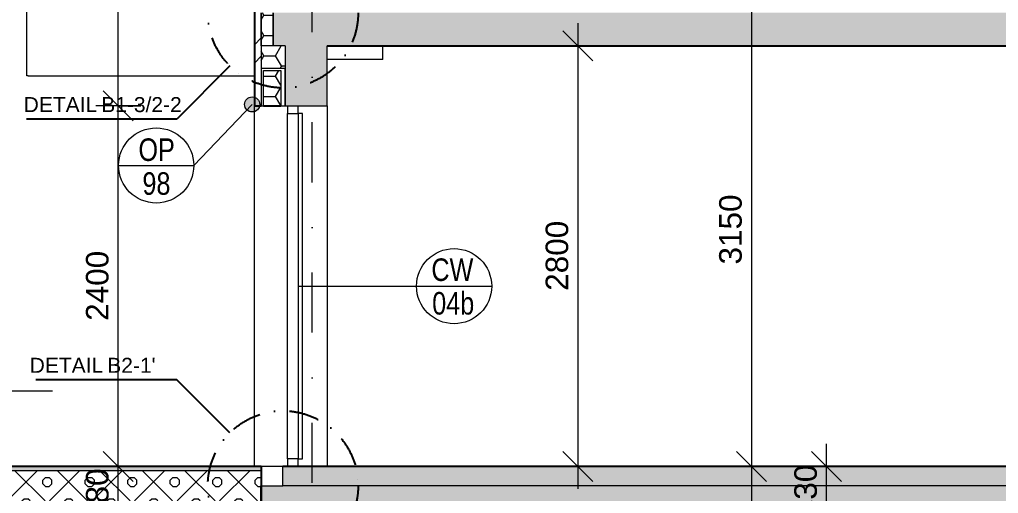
# Model space of a CAD drawing. Header units: millimetres. Extents: x 51291 to 245431, y -8645 to 72638.
# Drawn here: x 55232 to 61745, y 1320 to 4475 of the extents above; entities that cross this region are included whole.
import ezdxf

# ---------------------------------------------------------------- set-up
doc = ezdxf.new("R2010")
doc.units = ezdxf.units.MM
for name, pattern in [('HA_DashDot_10mm-S3mm', [1000, 400, -300, 0, -300]), ('HA_DashDot_4mm-S1mm', [400, 200, -100, 0, -100]), ('HA_Dot-S4mm', [400, 0, -400])]:
    doc.linetypes.add(name, pattern=pattern)
for name, color, linetype, lineweight in [('A-____-____-DIMS', 9, 'Continuous', 5), ('A-____-____-DIMS-100', 9, 'Continuous', 5), ('A-DETL-____-OTLN', 9, 'Continuous', 25), ('A-DETL-____-THIN', 9, 'Continuous', 9), ('A-DETL-GENF-OTLN', 9, 'Continuous', 9), ('A-DOOR-____-MCUT', 9, 'Continuous', 9), ('A-DOOR-____-OTLN', 9, 'Continuous', 9), ('A-FLOR-____-MCUT', 9, 'Continuous', 25), ('A-FLOR-____-OTLN', 9, 'Continuous', 9), ('A-FLOR-____-OVHD', 9, 'HA_DashDot_4mm-S1mm', 25), ('A-FLOR-____-PATT', 9, 'Continuous', 25), ('A-FLOR-LEVL-OTLN', 9, 'Continuous', 9), ('A-GENM-____-IDEN', 9, 'Continuous', 9), ('A-GLAZ-CWMG-MCUT', 9, 'Continuous', 5), ('A-GLAZ-CWMG-OTLN', 9, 'Continuous', 5), ('A-WALL-____-IDEN', 9, 'Continuous', 9), ('A-WALL-____-MCUT', 9, 'Continuous', 25), ('A-WALL-____-OTLN', 9, 'Continuous', 9), ('A-WALL-____-PATT', 9, 'Continuous', 25), ('G-____-____-DIMS', 9, 'Continuous', 5), ('G-____-____-TEXT', 9, 'Continuous', 5), ('I-WALL-____-OTLN', 9, 'Continuous', 9), ('S-GRID-____-OTLN', 9, 'Continuous', 5)]:
    doc.layers.add(name, color=color, linetype=linetype, lineweight=lineweight)
doc.styles.add('Arial_1', font='arial.ttf', dxfattribs={"height": 150})
doc.styles.add('Arial_2', font='arial.ttf', dxfattribs={"height": 100})
doc.styles.add('Arial_3', font='arial.ttf', dxfattribs={"width": 0.8, "height": 150})
doc.dimstyles.new('Inner_Dimensions', dxfattribs={"dimscale": 304.8, "dimtxt": 153.03891, "dimasz": 0.656168, "dimexe": 0.492126, "dimexo": 0.0625, "dimgap": 0.065617, "dimtad": 1, "dimdec": 0, "dimzin": 0, "dimdsep": 46, "dimtxsty": 'Arial_1', "dimblk1": 'OBLIQUE', "dimblk2": 'OBLIQUE', "dimsah": 1, "dimcen": 0.09, "dimdle": 0.492126, "dimazin": 0, "dimtfac": 1, "dimtdec": 4, "dimtix": 1, "dimtmove": 0, "dimatfit": 3, "dimfxl": 0.492126, "dimfxlon": 1, "dimtvp": 1, "dimtolj": 1, "dimtzin": 0, "dimlwd": 9, "dimlwe": 9, "dimarcsym": 2})
pattern_1 = [(0, (61896.31, 1865.4), (117.187, 67.658), [78.125, -156.25]), (120, (61896.31, 1865.4), (-117.18705, 67.6579), [78.125, -156.25]), (60, (61896.31, 1865.4), (0.00045, 135.3168), [0, -156.25, 78.125, 0])]

# ---------------------------------------------------------------- blocks, each defined once
blk = doc.blocks.new('Obdélníková příčel - 50x70mm EXT-1480160-ŘEZ 4-4 OBJEKT D')
at = {"layer": 'A-GLAZ-CWMG-MCUT', "color": 50}
for p, q in [((57014.9, 3900), (57014.9, 3850)), ((57014.9, 3850), (57084.9, 3850)), ((57084.9, 3850), (57084.9, 3900))]:
    blk.add_line(p, q, dxfattribs=at)
blk = doc.blocks.new('ABMV_CW_Single_Swing_Generic - Ex_Glass_SKLOPNE-1529248-ŘEZ 4-4 OBJEKT D')
at = {"layer": 'A-DOOR-____-MCUT', "color": 250}
for p, q in [((57114.9, 3850), (57084.9, 3850)), ((57084.9, 3850), (57084.9, 1550)), ((57114.9, 1550), (57114.9, 3850)), ((57084.9, 1550), (57114.9, 1550))]:
    blk.add_line(p, q, dxfattribs=at)
blk = doc.blocks.new('Obdélníková příčel - 50x70mm EXT-1480163-ŘEZ 4-4 OBJEKT D')
at = {"layer": 'A-GLAZ-CWMG-MCUT', "color": 50}
for p, q in [((57014.9, 1550), (57014.9, 1500)), ((57084.9, 1550), (57014.9, 1550)), ((57014.9, 1500), (57084.9, 1500)), ((57084.9, 1500), (57084.9, 1550))]:
    blk.add_line(p, q, dxfattribs=at)
blk = doc.blocks.new('Obdélníková příčel - 50x70mm EXT-1479993-ŘEZ 4-4 OBJEKT D')
at = {"layer": 'A-GLAZ-CWMG-OTLN', "color": 50}
blk.add_line((57014.9, 1550), (57014.9, 3850), dxfattribs=at)
blk = doc.blocks.new('185-01_OBJEKT D_Central_rvt-1-ŘEZ 4-4 OBJEKT D')
at = {"layer": 'A-FLOR-____-PATT', "lineweight": 5}
h = blk.add_hatch(dxfattribs=at)
h.set_pattern_fill('FP_5', color=50, style=0, pattern_type=2)
h.set_pattern_definition(pattern_1)
h.paths.add_polyline_path([(56919.9, 4300), (56919.9, 4520), (56839.9, 4520), (56839.9, 4300)])
at = {"layer": 'A-FLOR-____-PATT', "lineweight": 9}
for points in [[(69089.9, 4300), (69089.9, 4520), (56919.9, 4520), (56919.9, 4300), (68976.2, 4300)], [(64053.5, 1170), (69089.9, 1170), (69089.9, 1370), (56838.9, 1370), (56838.9, 1170), (62959.6, 1170)]]:
    blk.add_hatch(color=254, dxfattribs=at).paths.add_polyline_path(points)
at = {"layer": 'A-FLOR-____-PATT', "lineweight": 5}
h = blk.add_hatch(dxfattribs=at)
h.set_pattern_fill('FP_5', color=50, style=0, pattern_type=2)
h.set_pattern_definition(pattern_1)
h.paths.add_polyline_path([(56854.9, 3900), (56969.9, 3900), (56969.9, 4135), (56854.9, 4135), (56854.9, 3975.1)])
h = blk.add_hatch(color=7, dxfattribs=at)
h.paths.add_polyline_path([(56838.9, 1370), (56839.9, 1370), (56838.9, 1500)])
h.paths.add_polyline_path([(56984.9, 1370), (63904.9, 1370), (63904.9, 1500), (56984.9, 1500), (56984.9, 1372.7)])
h.paths.add_polyline_path([(69049.9, 1370), (69049.9, 1500), (64154.9, 1500), (64154.9, 1370), (68976.2, 1370)])
at = {"layer": 'A-WALL-____-PATT', "lineweight": 5}
h = blk.add_hatch(dxfattribs=at)
h.set_pattern_fill('FP_6', color=50, style=0, pattern_type=2)
h.set_pattern_definition([(45, (61896.3, 1865.4), (-251.447, 251.447), []), (45, (61896.3, 2246.4), (-251.447, 251.447), [])])
h.paths.add_polyline_path([(56839.9, 3900), (56839.9, 4520), (56827.4, 4520), (56827.4, 4650), (56794.9, 4650), (56794.9, 3900)])
at = {"layer": 'A-FLOR-____-MCUT', "color": 10}
for p, q in [((57279.9, 4300), (63904.9, 4300)), ((56854.9, 3900), (56969.9, 3900)), ((56838.9, 1500), (56838.9, 1170)), ((63205.9, 1500), (56984.9, 1500))]:
    blk.add_line(p, q, dxfattribs=at)
at = {"layer": 'A-FLOR-____-MCUT', "color": 250, "lineweight": 9}
blk.add_line((63904.9, 1370), (56984.9, 1370), dxfattribs=at)
at = {"layer": 'A-FLOR-____-OTLN', "color": 250}
for p, q in [((56839.9, 4520), (56839.9, 4300)), ((56919.9, 4520), (56919.9, 4300)), ((56919.9, 4300), (56919.9, 4520)), ((57649.9, 4210), (57649.9, 4300)), ((57649.9, 4210), (57279.9, 4210))]:
    blk.add_line(p, q, dxfattribs=at)
at = {"layer": 'A-WALL-____-MCUT', "color": 10}
for p, q in [((56794.9, 4650), (56794.9, 3900)), ((56794.9, 3900), (56839.9, 3900))]:
    blk.add_line(p, q, dxfattribs=at)
at = {"layer": 'A-WALL-____-OTLN', "color": 250}
for p, q in [((56839.9, 4300), (56839.9, 4520)), ((56794.9, 1500), (56794.9, 3900)), ((57279.9, 3900), (57279.9, 1500))]:
    blk.add_line(p, q, dxfattribs=at)
at = {"layer": 'I-WALL-____-OTLN', "color": 250}
for p, q in [((55279.9, 4100), (55279.9, 4650)), ((55289.9, 4100), (55279.9, 4100)), ((55289.9, 4100), (56794.9, 4100))]:
    blk.add_line(p, q, dxfattribs=at)
at = {"layer": 'A-DOOR-____-OTLN', "color": 250, "lineweight": 9}
blk.add_blockref('ABMV_CW_Single_Swing_Generic - Ex_Glass_SKLOPNE-1529248-ŘEZ 4-4 OBJEKT D', (0, 0), dxfattribs=at)
at = {"layer": 'A-GLAZ-CWMG-OTLN', "color": 250, "lineweight": 9}
for name in ['Obdélníková příčel - 50x70mm EXT-1480160-ŘEZ 4-4 OBJEKT D', 'Obdélníková příčel - 50x70mm EXT-1479993-ŘEZ 4-4 OBJEKT D', 'Obdélníková příčel - 50x70mm EXT-1480163-ŘEZ 4-4 OBJEKT D']:
    blk.add_blockref(name, (0, 0), dxfattribs=at)
blk = doc.blocks.new('DIMBLOCK11-ŘEZ 4-4 OBJEKT D')
at = {"layer": 'A-____-____-DIMS-100', "lineweight": 9}
for p, q in [((60601.7, 1170), (60601.7, 1650)), ((60601.7, 1500), (60501.7, 1600)), ((60751.7, 1500), (60451.7, 1500)), ((60601.7, 1500), (60701.7, 1400)), ((60601.7, 1500), (60751.7, 1500)), ((60601.7, 1170), (60501.7, 1270)), ((60451.7, 1170), (60751.7, 1170)), ((60601.7, 1170), (60451.7, 1170)), ((60601.7, 1170), (60701.7, 1070))]:
    blk.add_line(p, q, dxfattribs=at)
at = {"layer": 'A-____-____-DIMS-100', "color": 0, "lineweight": 9, "insert": (60386.9, 1161.9), "char_height": 150, "width": 415.324, "attachment_point": 1, "rotation": 90, "line_spacing_factor": 0.941778, "style": 'Arial_1'}
blk.add_mtext('330', dxfattribs=at)
blk = doc.blocks.new('_Oblique')
at = {"color": 0, "linetype": 'ByBlock', "lineweight": -2}
blk.add_line((-0.5, -0.5), (0.5, 0.5), dxfattribs=at)
blk = doc.blocks.new('DIMBLOCK13-ŘEZ 4-4 OBJEKT D')
at = {"layer": 'A-____-____-DIMS-100', "lineweight": 9}
for p, q in [((60101.7, 4650), (60001.7, 4750)), ((60251.7, 4650), (59951.7, 4650)), ((60101.7, 4650), (60101.7, 1500)), ((60101.7, 4650), (60201.7, 4550)), ((60101.7, 4650), (60251.7, 4650)), ((60101.7, 1500), (60001.7, 1600)), ((60251.7, 1500), (59951.7, 1500)), ((60101.7, 1500), (60201.7, 1400)), ((60101.7, 1500), (60251.7, 1500))]:
    blk.add_line(p, q, dxfattribs=at)
at = {"layer": 'A-____-____-DIMS-100', "color": 0, "lineweight": 9, "insert": (59886.9, 2844.3), "char_height": 150, "width": 553.765, "attachment_point": 1, "rotation": 90, "line_spacing_factor": 0.941778, "style": 'Arial_1'}
blk.add_mtext('3150', dxfattribs=at)
blk = doc.blocks.new('DIMBLOCK14-ŘEZ 4-4 OBJEKT D')
at = {"layer": 'A-____-____-DIMS-100', "lineweight": 9}
for p, q in [((60101.7, 1500), (60001.7, 1600)), ((60251.7, 1500), (59951.7, 1500)), ((60101.7, 1500), (60101.7, -2400)), ((60101.7, 1500), (60201.7, 1400)), ((60101.7, 1500), (60251.7, 1500)), ((60101.7, -2250), (60001.7, -2150)), ((60251.7, -2250), (59951.7, -2250)), ((60101.7, -2250), (60201.7, -2350)), ((60101.7, -2250), (60251.7, -2250))]:
    blk.add_line(p, q, dxfattribs=at)
at = {"layer": 'A-____-____-DIMS-100', "color": 0, "lineweight": 9, "insert": (59886.9, -605.7), "char_height": 150, "width": 553.765, "attachment_point": 1, "rotation": 90, "line_spacing_factor": 0.941778, "style": 'Arial_1'}
blk.add_mtext('3750', dxfattribs=at)
blk = doc.blocks.new('DIMBLOCK16-ŘEZ 4-4 OBJEKT D')
at = {"layer": 'A-____-____-DIMS-100', "lineweight": 9}
for p, q in [((55888.7, 1500), (55788.7, 1600)), ((55738.7, 1500), (56038.7, 1500)), ((55888.7, 1500), (55738.7, 1500)), ((55888.7, 1120), (55888.7, 1500)), ((55888.7, 1500), (55988.7, 1400)), ((55888.7, 1120), (55788.7, 1220)), ((55738.7, 1120), (56038.7, 1120)), ((55888.7, 1120), (55738.7, 1120)), ((55888.7, 1120), (55988.7, 1020))]:
    blk.add_line(p, q, dxfattribs=at)
at = {"layer": 'A-____-____-DIMS-100', "color": 0, "lineweight": 9, "insert": (55674, 1136.9), "char_height": 150, "width": 415.324, "attachment_point": 1, "rotation": 90, "line_spacing_factor": 0.941778, "style": 'Arial_1'}
blk.add_mtext('380', dxfattribs=at)
blk = doc.blocks.new('DIMBLOCK17-ŘEZ 4-4 OBJEKT D')
at = {"layer": 'A-____-____-DIMS-100', "lineweight": 9}
for p, q in [((55888.7, 3900), (55788.7, 4000)), ((56038.7, 3900), (55738.7, 3900)), ((55888.7, 1500), (55888.7, 3900)), ((55888.7, 3900), (55988.7, 3800)), ((55888.7, 3900), (56038.7, 3900)), ((55888.7, 1500), (55788.7, 1600)), ((55738.7, 1500), (56038.7, 1500)), ((55888.7, 1500), (55738.7, 1500)), ((55888.7, 1500), (55988.7, 1400))]:
    blk.add_line(p, q, dxfattribs=at)
at = {"layer": 'A-____-____-DIMS-100', "color": 0, "lineweight": 9, "insert": (55674, 2469.3), "char_height": 150, "width": 553.765, "attachment_point": 1, "rotation": 90, "line_spacing_factor": 0.941778, "style": 'Arial_1'}
blk.add_mtext('2400', dxfattribs=at)
blk = doc.blocks.new('DIMBLOCK18-ŘEZ 4-4 OBJEKT D')
at = {"layer": 'A-____-____-DIMS-100', "lineweight": 9}
for p, q in [((55888.7, 7250), (55788.7, 7350)), ((56038.7, 7250), (55738.7, 7250)), ((55888.7, 3900), (55888.7, 7250)), ((55888.7, 7250), (55988.7, 7150)), ((55888.7, 7250), (56038.7, 7250)), ((55888.7, 3900), (55788.7, 4000)), ((56038.7, 3900), (55738.7, 3900)), ((55888.7, 3900), (55988.7, 3800)), ((55888.7, 3900), (56038.7, 3900))]:
    blk.add_line(p, q, dxfattribs=at)
at = {"layer": 'A-____-____-DIMS-100', "color": 0, "lineweight": 9, "insert": (55674, 5344.3), "char_height": 150, "width": 553.765, "attachment_point": 1, "rotation": 90, "line_spacing_factor": 0.941778, "style": 'Arial_1'}
blk.add_mtext('3350', dxfattribs=at)
blk = doc.blocks.new('Spot Elevations - Default-792506-ŘEZ 4-4 OBJEKT D')
at = {"layer": 'G-____-____-DIMS', "lineweight": 9}
for p, q in [((70363.8, 11800), (69363.8, 11800)), ((69363.8, 11800), (69363.8, 11300)), ((69187, 11476.8), (69363.8, 11300)), ((69363.8, 11300), (69540.5, 11476.8))]:
    blk.add_line(p, q, dxfattribs=at)
blk = doc.blocks.new('DIMBLOCK43-ŘEZ 4-4 OBJEKT D')
at = {"layer": 'A-____-____-DIMS-100', "lineweight": 9}
for p, q in [((58947.3, 4450), (58947.3, 1350)), ((58947.3, 4300), (58847.3, 4400)), ((59097.3, 4300), (58797.3, 4300)), ((58947.3, 4300), (59047.3, 4200)), ((58947.3, 4300), (59097.3, 4300)), ((58947.3, 1500), (58847.3, 1600)), ((59097.3, 1500), (58797.3, 1500)), ((58947.3, 1500), (59047.3, 1400)), ((58947.3, 1500), (59097.3, 1500))]:
    blk.add_line(p, q, dxfattribs=at)
at = {"layer": 'A-____-____-DIMS-100', "color": 0, "lineweight": 9, "insert": (58732.5, 2669.3), "char_height": 150, "width": 553.765, "attachment_point": 1, "rotation": 90, "line_spacing_factor": 0.941778, "style": 'Arial_1'}
blk.add_mtext('2800', dxfattribs=at)
blk = doc.blocks.new('HA_TAG_GM_Products1 - Generic-1835784-ŘEZ 4-4 OBJEKT D')
at = {"layer": 'A-GENM-____-IDEN'}
blk.add_line((55891.3, 3503.6), (56391.3, 3503.6), dxfattribs=at)
blk.add_circle((56141.3, 3503.6), 250, dxfattribs=at)
blk = doc.blocks.new('HA_TAG_cWA - Default-922888-ŘEZ 4-4 OBJEKT D')
at = {"layer": 'A-WALL-____-IDEN'}
blk.add_line((57873.4, 2700), (58373.4, 2700), dxfattribs=at)
blk.add_circle((58123.4, 2700), 250, dxfattribs=at)

msp = doc.modelspace()

# ---------------------------------------------------------------- hatches: boundary and pattern name
at = {"layer": 'A-DETL-GENF-OTLN', "lineweight": 5}
h = msp.add_hatch(dxfattribs=at)
h.set_pattern_fill('FP_11', color=50, style=0, pattern_type=2)
h.set_pattern_definition([(0, (61896.31, 1865.4), (117.187, 67.658), [78.125, -156.25]), (120, (61896.31, 1865.4), (-117.18755, 67.6588), [78.125, -156.25]), (60, (61896.31, 1865.4), (-5e-05, 135.3159), [0, -156.25, 78.125, 0])])
h.paths.add_polyline_path([(56839.9, 4150), (57000.1, 4150.1), (57000.1, 4300), (56839.9, 4300), (56839.9, 4150)])
at = {"layer": 'A-DETL-GENF-OTLN'}
msp.add_hatch(color=254, dxfattribs=at).paths.add_polyline_path([(57000.1, 3900), (57279.9, 3900), (57279.9, 4300), (57000.1, 4300), (57000.1, 4200)])
at = {"layer": 'A-FLOR-____-PATT', "lineweight": 5}
msp.add_hatch(color=256, dxfattribs=at).paths.add_polyline_path([(56396.1, 1470), (56839.9, 1470), (56839.9, 1500), (54208.3, 1500), (54208.3, 1470)])
h = msp.add_hatch(dxfattribs=at)
h.set_pattern_fill('FP_2', color=256, style=0, pattern_type=2)
h.set_pattern_definition([(45, (61967.02, 1865.4), (-141.4214, 141.4214), []), (0, (62192.36, 1931.64), (141.421, 141.421), [25, -257.843]), (45, (62217.36, 1931.64), (-141.4214, 141.4214), [25, -175]), (90, (62235.04, 1949.32), (-141.421, 141.421), [25, -257.843]), (135, (62235.04, 1974.32), (-141.4214, -141.4214), [25, -175]), (0, (62192.36, 1992), (141.421, 141.421), [25, -257.843]), (45, (62174.69, 1974.32), (-141.4214, 141.4214), [25, -175]), (90, (62174.69, 1949.32), (-141.421, 141.421), [25, -257.843]), (135, (62192.36, 1931.64), (-141.4214, -141.4214), [25, -175]), (135, (62159.86, 1865.4), (-141.4214, -141.4214), [])])
h.paths.add_polyline_path([(56396.1, 1270), (56839.9, 1270), (56839.9, 1470), (54208.3, 1470), (54208.3, 1270)])
at = {"layer": 'A-GENM-____-IDEN'}
h = msp.add_hatch(color=256, dxfattribs=at)
edge = h.paths.add_edge_path()
edge.add_arc((56779.9, 3910), 50, 0, 360)

# ---------------------------------------------------------------- linework, layer by layer
at = {"layer": 'A-DETL-____-OTLN'}
for p, q in [((56631.3, 4166.4), (56277.8, 3812.9)), ((56277.8, 3812.9), (55277.8, 3812.9)), ((56277.8, 2077.1), (55277.8, 2077.1)), ((56631.3, 1723.6), (56277.8, 2077.1))]:
    msp.add_line(p, q, dxfattribs=at)
at = {"layer": 'A-DETL-____-THIN'}
for p, q in [((56839.9, 4300), (56839.9, 4150)), ((57000.1, 4300), (56839.9, 4300)), ((57000.1, 4300), (57000.1, 3900)), ((57279.9, 3900), (57279.9, 4300)), ((56999.9, 4150), (56839.9, 4150)), ((56839.9, 4150), (56839.9, 3900)), ((56854.9, 3900), (56854.9, 4135)), ((56854.9, 4135), (56969.9, 4135)), ((56969.9, 4135), (56969.9, 3900)), ((56999.9, 3900), (56999.9, 4150)), ((56839.9, 3900), (56854.9, 3900)), ((56969.9, 3900), (56999.9, 3900)), ((57000.1, 3900), (57279.9, 3900)), ((56839.9, 1500), (56839.9, 1370)), ((56984.9, 1500), (56839.9, 1500)), ((56984.9, 1370), (56984.9, 1500)), ((56839.9, 1370), (56984.9, 1370))]:
    msp.add_line(p, q, dxfattribs=at)
at = {"layer": 'A-FLOR-____-MCUT'}
for p, q in [((56839.9, 1500), (54208.3, 1500)), ((56839.9, 1170), (56839.9, 1370))]:
    msp.add_line(p, q, dxfattribs=at)
at = {"layer": 'A-FLOR-____-MCUT', "lineweight": 9}
msp.add_line((56839.9, 1470), (54208.3, 1470), dxfattribs=at)
at = {"layer": 'A-FLOR-____-OVHD'}
for centre in [(56984.9, 4520), (56984.9, 1370)]:
    msp.add_circle(centre, 500, dxfattribs=at)
at = {"layer": 'A-FLOR-LEVL-OTLN', "linetype": 'HA_Dot-S4mm', "lineweight": 5}
msp.add_line((52395.7, 1500), (71991.4, 1500), dxfattribs=at)
at = {"layer": 'A-GENM-____-IDEN'}
msp.add_line((56779.9, 3910), (56391.3, 3503.6), dxfattribs=at)
msp.add_circle((56779.9, 3910), 50, dxfattribs=at)
at = {"layer": 'A-WALL-____-IDEN'}
msp.add_line((57084.9, 2700), (57873.4, 2700), dxfattribs=at)
at = {"layer": 'S-GRID-____-OTLN', "linetype": 'HA_DashDot_10mm-S3mm', "lineweight": 9}
msp.add_line((57179.1, -4609.8), (57179.1, 15365.8), dxfattribs=at)

# ---------------------------------------------------------------- block references
at = {"lineweight": 5}
msp.add_blockref('185-01_OBJEKT D_Central_rvt-1-ŘEZ 4-4 OBJEKT D', (0, 0), dxfattribs=at)
at = {"layer": 'A-GENM-____-IDEN'}
msp.add_blockref('HA_TAG_GM_Products1 - Generic-1835784-ŘEZ 4-4 OBJEKT D', (0, 0), dxfattribs=at)
at = {"layer": 'A-WALL-____-IDEN'}
msp.add_blockref('HA_TAG_cWA - Default-922888-ŘEZ 4-4 OBJEKT D', (0, 0), dxfattribs=at)
at = {"layer": 'G-____-____-DIMS', "lineweight": 9}
msp.add_blockref('Spot Elevations - Default-792506-ŘEZ 4-4 OBJEKT D', (-14912, -9800), dxfattribs=at)

# ---------------------------------------------------------------- texts
at = {"layer": 'A-GENM-____-IDEN', "lineweight": 5, "char_height": 150, "attachment_point": 1, "style": 'Arial_3'}
for s, insert, width in [('OP', (56023.3, 3683.8), 295.021), ('98', (56049.7, 3458.4), 230.886)]:
    msp.add_mtext(s, dxfattribs=dict(at, insert=insert, width=width))
at = {"layer": 'A-WALL-____-IDEN', "lineweight": 5, "char_height": 150, "attachment_point": 1, "style": 'Arial_3'}
for s, insert, width in [('CW', (57972.2, 2884.7), 352.742), ('04b', (57977.8, 2661), 339.915)]:
    msp.add_mtext(s, dxfattribs=dict(at, insert=insert, width=width))
at = {"layer": 'G-____-____-TEXT', "color": 7, "lineweight": 9, "char_height": 100, "attachment_point": 1, "style": 'Arial_2'}
for s, insert, width in [('DETAIL ', (55259.7, 3958.9), 625.316), ('B1-3/2-2', (55775.6, 3958.9), 657.384), ("B2-1'", (55815.6, 2223.1), 392.827)]:
    msp.add_mtext(s, dxfattribs=dict(at, insert=insert, width=width))

# ---------------------------------------------------------------- dimensions: what is measured, and where the dimension line sits
at = {"layer": 'A-____-____-DIMS', "lineweight": 9}
for base, p1, p2, override, picture, middle in [((55888.7, 7250), (56038.7, 3900), (56038.7, 7250), {"dimpost": '<>', "dimfxl": 3350}, 'DIMBLOCK18-ŘEZ 4-4 OBJEKT D', (55792.1, 5575)), ((60101.7, 1500), (60251.7, 4650), (60251.7, 1500), {"dimpost": '<>', "dimfxl": 3150}, 'DIMBLOCK13-ŘEZ 4-4 OBJEKT D', (60005, 3075)), ((58947.3, 1500), (59097.3, 4300), (59097.3, 1500), {"dimpost": '<>', "dimfxl": 2800}, 'DIMBLOCK43-ŘEZ 4-4 OBJEKT D', (58850.7, 2900)), ((55888.7, 3900), (55738.7, 1500), (56038.7, 3900), {"dimpost": '<>', "dimfxl": 2418.677324}, 'DIMBLOCK17-ŘEZ 4-4 OBJEKT D', (55792.1, 2700)), ((60601.7, 1500), (60451.7, 1170), (60751.7, 1500), {"dimpost": '<>', "dimfxl": 445.982062}, 'DIMBLOCK11-ŘEZ 4-4 OBJEKT D', (60505, 1335)), ((55888.7, 1500), (55738.7, 1120), (55738.7, 1500), {"dimpost": '<>', "dimfxl": 380}, 'DIMBLOCK16-ŘEZ 4-4 OBJEKT D', (55792.1, 1310)), ((60101.7, -2250), (60251.7, 1500), (60251.7, -2250), {"dimpost": '<>', "dimfxl": 3750}, 'DIMBLOCK14-ŘEZ 4-4 OBJEKT D', (60005, -375))]:
    dim = msp.add_linear_dim(base=base, p1=p1, p2=p2, angle=90, dimstyle='Inner_Dimensions', override=override, dxfattribs=at)
    dim.commit()
    dim.dimension.update_dxf_attribs({"geometry": picture, "text_midpoint": middle})

# ---------------------------------------------------------------- next in the draw order: texts
at = {"layer": 'G-____-____-DIMS', "lineweight": 9, "insert": (54529.6, 2201.8), "char_height": 150, "width": 773.133, "attachment_point": 1, "line_spacing_factor": 0.941778, "style": 'Arial_1', "bg_fill": 3, "box_fill_scale": 1.25, "bg_fill_color": 256, "bg_fill_true_color": 13158600, "bg_fill_transparency": 0}
msp.add_mtext('+1,500', dxfattribs=at)

# ---------------------------------------------------------------- next in the draw order: texts
at = {"layer": 'G-____-____-TEXT', "color": 7, "lineweight": 9, "insert": (55299.7, 2223.1), "char_height": 100, "width": 625.316, "attachment_point": 1, "style": 'Arial_2'}
msp.add_mtext('DETAIL ', dxfattribs=at)

doc.saveas('drawing.dxf')
